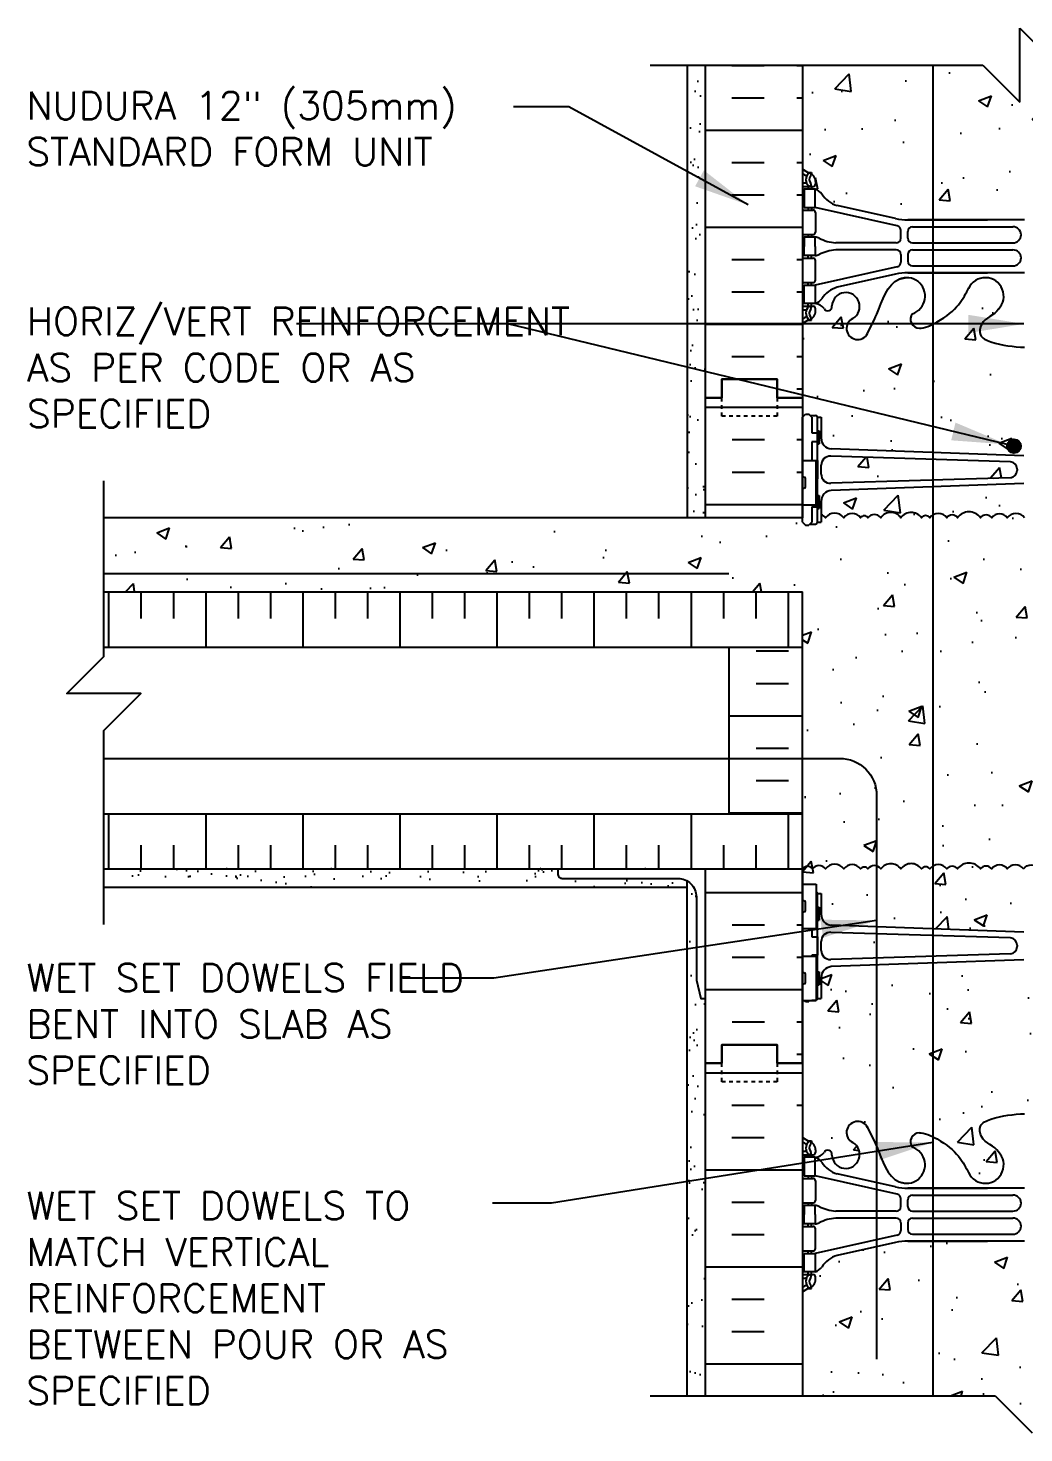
# Model space of a CAD drawing. Header units: inches. Extents: x 221.8 to 278, y 94.9 to 160.7.
# Drawn here: x 221.79 to 248.72, y 122.7 to 160.7 of the extents above; entities that cross this region are included whole.
import ezdxf

# ---------------------------------------------------------------- set-up
doc = ezdxf.new("R2010")
doc.units = ezdxf.units.IN
doc.header["$LTSCALE"] = 0.5
doc.header["$MEASUREMENT"] = 0
doc.linetypes.add('DASHED2', pattern=[0.375, 0.25, -0.125])
for name, color, linetype in [('HATCH', 12, 'Continuous'), ('line25', 2, 'Continuous'), ('LINE3', 3, 'Continuous'), ('LINE50', 5, 'Continuous'), ('LINE9', 9, 'Continuous'), ('TEXT', 4, 'Continuous'), ('Web_Edge', 9, 'Continuous')]:
    doc.layers.add(name, color=color, linetype=linetype)
doc.styles.add('DIM', font='romans.shx', dxfattribs={"width": 0.7})
doc.styles.add('ROMANS', font='romans.shx', dxfattribs={"height": 0.75})
doc.styles.get("Standard").update_dxf_attribs({"font": 'romans.shx', "height": 0.75})
doc.linetypes.add('STEEL', pattern='A,0.5,-0.2,["X",Standard,S=0.1,R=0,X=-0.1,Y=-0.05],-0.1', length=0.8)
doc.dimstyles.new('ext_8', dxfattribs={"dimscale": 8, "dimtxt": 0.09375, "dimasz": 0.09375, "dimexe": 0.09375, "dimexo": 0.0625, "dimgap": 0.0625, "dimtad": 1, "dimdec": 1, "dimzin": 3, "dimdsep": 46, "dimlunit": 4, "dimtxsty": 'DIM', "dimcen": 0.09, "dimdle": 0.09375, "dimclrt": 4, "dimadec": 0, "dimazin": 0, "dimtfac": 1, "dimtdec": 1, "dimtmove": 2, "dimatfit": 3, "dimfxl": 1, "dimfrac": 2, "dimtolj": 1, "dimtzin": 0, "dimarcsym": 0})
pattern_1 = [(142.5, (437.8725, 5.043), (0.0314967, 0.963412), [0, -0.76, 0, -0.85, 0, -0.8125]), (172.5, (437.8725, 5.043), (-0.8848884, 1.411073), [0, -0.41, 0, -0.685, 0, -0.2625]), (212.5, (438.4875, 5.043), (-1.557071, 0.0028295), [0, -0.25, 0, -0.9, 0, -1.175]), (222.5, (438.4875, 5.043), (-1.503063, 0.438838), [0, -0.125, 0, -0.59, 0, -0.675])]

msp = doc.modelspace()

# ---------------------------------------------------------------- hatches: boundary and pattern name
at = {"layer": 'HATCH'}
h = msp.add_hatch(dxfattribs=at)
h.set_pattern_fill('AR-CONC', color=256, scale=0.5)
h.set_pattern_definition([(50, (0, 0), (3.5863, -0.31376), [0.375, -4.125]), (355, (0, 0), (-0.693757, 3.76096), [0.3, -3.3]), (100.4514, (0.299, -0.026), (2.892544, 3.4472), [0.3187, -3.50571]), (46.1842, (0, 1), (5.336207, -0.827596), [0.5625, -6.1875]), (96.6356, (0.4447, 0.931), (4.67331, 4.87059), [0.47805, -5.25857]), (351.1842, (0, 1), (4.67331, 4.87059), [0.45, -4.95]), (21, (0.5, 0.75), (2.984535, -2.013094), [0.375, -4.125]), (326, (0.5, 0.75), (1.216577, 3.62575), [0.3, -3.3]), (71.4514, (0.7487, 0.5822), (4.20111, 1.612656), [0.3187, -3.50571]), (37.5, (0, 0), (0.0607993, 1.6644693), [0, -3.26, 0, -3.35, 0, -3.3125]), (7.5, (0, 0), (1.315348, 1.972059), [0, -1.91, 0, -3.185, 0, -1.2625]), (327.5, (-1.115, 0), (2.669112, -0.1127744), [0, -1.25, 0, -3.9, 0, -5.175]), (317.5, (-1.615, 0), (2.91593, 0.500525), [0, -1.625, 0, -2.59, 0, -3.675])])
h.paths.add_polyline_path([(254.74, 126.51, 0.088416), (254.594, 126.608), (254.504, 126.608), (254.504, 126.649, -0.249069), (254.394, 126.857), (254.394, 126.924, -0.414214), (254.456, 126.987), (254.504, 126.987), (254.504, 127.057), (254.399, 127.057, -0.155529), (254.223, 127.191, 0.180914), (253.805, 127.502), (252.225, 127.855, 0.054974), (251.898, 127.891), (248.74, 127.891), (245.582, 127.891, 0.054974), (245.255, 127.855), (243.674, 127.502, 0.180914), (243.256, 127.191, -0.155529), (243.081, 127.057), (242.976, 127.057), (242.976, 126.987), (243.023, 126.987, -0.414214), (243.086, 126.924), (243.086, 126.857, -0.249069), (242.976, 126.649), (242.976, 126.608), (242.886, 126.608, 0.088416), (242.74, 126.51), (242.74, 123.703), (247.943, 123.703), (248.943, 122.703), (248.943, 124.703), (249.943, 123.703), (254.74, 123.703)])
edge = h.paths.add_edge_path()
edge.add_line((254.74, 134.398), (254.683, 134.398))
edge.add_line((254.683, 134.398), (254.66, 134.375))
edge.add_line((254.66, 134.375), (254.57, 134.375))
edge.add_line((254.57, 134.375), (254.547, 134.398))
edge.add_line((254.547, 134.398), (254.375, 134.398))
edge.add_line((254.375, 134.398), (254.375, 134.407))
edge.add_arc((254.39, 134.455), 0.05, 180, 252.5993, ccw=False)
edge.add_line((254.34, 134.455), (254.24, 134.455))
edge.add_line((254.24, 134.455), (254.24, 135.016))
edge.add_arc((253.94, 135.016), 0.3, 0, 85.2426)
edge.add_line((253.965, 135.315), (248.756, 135.499))
edge.add_arc((248.74, 135.299), 0.2, 85.2426, 90)
edge.add_arc((248.74, 135.299), 0.2, 90, 94.7574)
edge.add_line((248.723, 135.499), (243.515, 135.315))
edge.add_arc((243.54, 135.016), 0.3, 94.7574, 180)
edge.add_line((243.24, 135.016), (243.24, 134.455))
edge.add_line((243.24, 134.455), (243.14, 134.455))
edge.add_arc((243.09, 134.455), 0.05, -72.5993, 0, ccw=False)
edge.add_line((243.105, 134.407), (243.105, 134.398))
edge.add_line((243.105, 134.398), (242.933, 134.398))
edge.add_line((242.933, 134.398), (242.91, 134.375))
edge.add_line((242.91, 134.375), (242.82, 134.375))
edge.add_line((242.82, 134.375), (242.797, 134.398))
edge.add_line((242.797, 134.398), (242.74, 134.398))
edge.add_line((242.74, 134.398), (242.74, 132.703))
edge.add_line((242.74, 132.703), (242.74, 130.703))
edge.add_arc((243.086, 131.064), 0.5, 226.2109, 246.4218)
edge.add_line((242.886, 130.605), (242.976, 130.605))
edge.add_line((242.976, 130.605), (242.976, 130.564))
edge.add_arc((242.836, 130.357), 0.25, 0, 55.9442, ccw=False)
edge.add_line((243.086, 130.357), (243.086, 130.289))
edge.add_arc((243.023, 130.289), 0.0625, -90, 0, ccw=False)
edge.add_line((243.023, 130.227), (242.976, 130.227))
edge.add_line((242.976, 130.227), (242.976, 130.157))
edge.add_line((242.976, 130.157), (243.081, 130.157))
edge.add_arc((243.043, 130.506), 0.352, 276.1291, 321.5331)
edge.add_arc((243.42, 130.238), 0.113, -12.1844, 154.0569, ccw=False)
edge.add_arc((243.906, 130.233), 0.375, 182.9237, 419.8675)
edge.add_arc((244.226, 130.827), 0.3, 27.597, 243.9425, ccw=False)
edge.add_spline(control_points=[(244.491, 130.966), (244.577, 130.799), (244.83, 130.309), (245.025, 129.628), (245.351, 129.498)], knot_values=[0, 0, 0, 0, 0.579211, 1.703896, 1.703896, 1.703896, 1.703896], degree=3, periodic=0)
edge.add_spline(control_points=[(245.351, 129.498), (245.4, 129.478), (245.454, 129.465), (245.511, 129.457)], knot_values=[1.703896, 1.703896, 1.703896, 1.703896, 1.875321, 1.875321, 1.875321, 1.875321], degree=3, periodic=0)
edge.add_arc((245.552, 129.955), 0.5, 265.2926, 431.7937)
edge.add_arc((245.899, 130.58), 0.242, 90, 218.2327, ccw=False)
edge.add_spline(control_points=[(245.899, 130.822), (246.02, 130.824), (246.839, 130.472), (247.084, 130.025), (247.223, 129.745)], knot_values=[0.038125, 0.038125, 0.038125, 0.038125, 0.320663, 1.237398, 1.237398, 1.237398, 1.237398], degree=3, periodic=0)
edge.add_spline(control_points=[(247.223, 129.745), (247.227, 129.739), (247.23, 129.733), (247.233, 129.726)], knot_values=[1.237398, 1.237398, 1.237398, 1.237398, 1.258119, 1.258119, 1.258119, 1.258119], degree=3, periodic=0)
edge.add_arc((247.677, 129.955), 0.5, 208.0183, 404.1875)
edge.add_spline(control_points=[(248.036, 130.304), (247.928, 130.467), (247.568, 130.557), (247.491, 131.053), (248.04, 131.289), (248.443, 131.317), (248.74, 131.338)], knot_values=[0.229407, 0.229407, 0.229407, 0.229407, 0.844432, 1.128849, 1.464331, 2.389004, 2.389004, 2.389004, 2.389004], degree=3, periodic=0)
edge.add_spline(control_points=[(248.74, 131.338), (249.036, 131.317), (249.44, 131.289), (249.988, 131.053), (249.911, 130.557), (249.551, 130.467), (249.444, 130.304)], knot_values=[0.229407, 0.229407, 0.229407, 0.229407, 1.15408, 1.489562, 1.773979, 2.389004, 2.389004, 2.389004, 2.389004], degree=3, periodic=0)
edge.add_arc((249.802, 129.955), 0.5, 135.8125, 331.9817)
edge.add_spline(control_points=[(250.247, 129.726), (250.25, 129.733), (250.253, 129.739), (250.256, 129.745)], knot_values=[1.237398, 1.237398, 1.237398, 1.237398, 1.258119, 1.258119, 1.258119, 1.258119], degree=3, periodic=0)
edge.add_spline(control_points=[(250.256, 129.745), (250.396, 130.025), (250.641, 130.472), (251.46, 130.824), (251.581, 130.822)], knot_values=[0.038125, 0.038125, 0.038125, 0.038125, 0.95486, 1.237398, 1.237398, 1.237398, 1.237398], degree=3, periodic=0)
edge.add_arc((251.581, 130.58), 0.242, -38.2327, 90, ccw=False)
edge.add_arc((251.927, 129.955), 0.5, 108.2063, 274.7074)
edge.add_spline(control_points=[(251.968, 129.457), (252.025, 129.465), (252.079, 129.478), (252.129, 129.498)], knot_values=[1.703896, 1.703896, 1.703896, 1.703896, 1.875321, 1.875321, 1.875321, 1.875321], degree=3, periodic=0)
edge.add_spline(control_points=[(252.129, 129.498), (252.455, 129.628), (252.649, 130.309), (252.902, 130.799), (252.988, 130.966)], knot_values=[0, 0, 0, 0, 1.124685, 1.703896, 1.703896, 1.703896, 1.703896], degree=3, periodic=0)
edge.add_arc((253.254, 130.827), 0.3, -63.9425, 153.0565, ccw=False)
edge.add_arc((253.574, 130.233), 0.375, 120.1325, 357.0763)
edge.add_arc((254.059, 130.238), 0.113, 25.9431, 192.1844, ccw=False)
edge.add_arc((254.436, 130.506), 0.352, 218.4669, 263.8709)
edge.add_line((254.399, 130.157), (254.504, 130.157))
edge.add_line((254.504, 130.157), (254.504, 130.227))
edge.add_line((254.504, 130.227), (254.456, 130.227))
edge.add_arc((254.456, 130.289), 0.0625, 180, 270, ccw=False)
edge.add_line((254.394, 130.289), (254.394, 130.357))
edge.add_arc((254.644, 130.357), 0.25, 124.0558, 180, ccw=False)
edge.add_line((254.504, 130.564), (254.504, 130.605))
edge.add_line((254.504, 130.605), (254.594, 130.605))
edge.add_arc((254.394, 131.064), 0.5, 293.5782, 313.7891)
edge.add_line((254.74, 130.703), (254.74, 132.703))
edge.add_line((254.74, 132.703), (254.74, 134.398))
h.paths.add_polyline_path([(254.24, 137.295), (254.34, 137.295, -0.327813), (254.375, 137.343), (254.375, 137.548), (254.74, 137.548), (254.74, 137.903, 0.563786), (254.332, 137.907, 0.520567), (253.912, 137.907, 0.520567), (253.606, 137.907, 0.520567), (252.985, 137.907, 0.40929), (252.74, 137.953, 0.563786), (252.332, 137.957, 0.520567), (251.912, 137.957, 0.520567), (251.606, 137.957, 0.520567), (250.985, 137.957, 0.40929), (250.74, 138.002, 0.40929), (250.495, 137.957, 0.520567), (249.873, 137.957, 0.520567), (249.567, 137.957, 0.520567), (249.148, 137.957, 0.520567), (248.711, 137.957, 0.520567), (248.273, 137.957, 0.520567), (247.854, 137.957, 0.520567), (247.548, 137.957, 0.520567), (246.927, 137.957, 0.520567), (246.636, 137.957, 0.520567), (246.18, 137.957, 0.520567), (245.953, 137.957, 0.520567), (245.398, 137.957, 0.520567), (244.852, 137.957, 0.520567), (244.506, 137.957, 0.520567), (244.306, 137.957, 0.520567), (243.851, 137.957, 0.520567), (243.359, 137.957, 0.520567), (243.004, 137.957, 0.566126), (242.74, 137.953), (242.74, 137.548), (243.105, 137.548), (243.105, 137.343, -0.327813), (243.14, 137.295), (243.24, 137.295), (243.24, 136.734, 0.390098), (243.515, 136.435), (248.723, 136.251, 0.020761), (248.74, 136.251, 0.020761), (248.756, 136.251), (253.965, 136.435, 0.390098), (254.24, 136.734)])
h.paths.add_polyline_path([(248.356, 136.092), (243.496, 136.244, 0.421005), (243.24, 135.994), (243.24, 135.756, 0.425773), (243.5, 135.506), (248.356, 135.658, 0.390098), (248.54, 135.857), (248.54, 135.893, 0.390098)])
h.paths.add_polyline_path([(254.24, 135.994, 0.425773), (253.98, 136.243), (249.123, 136.092, 0.390098), (248.94, 135.893), (248.94, 135.857, 0.390098), (249.123, 135.658), (253.984, 135.506, 0.421005), (254.24, 135.756)])
h.paths.add_polyline_path([(254.74, 143.953), (254.74, 145.453), (273.636, 145.453), (273.636, 147.453), (254.74, 147.453), (254.74, 147.337), (254.66, 147.257), (254.57, 147.257), (254.54, 147.287), (254.39, 147.287, -0.414214), (254.34, 147.337), (254.24, 147.337), (254.24, 147.619, 0.246287), (253.927, 147.457, 0.307914), (253.74, 147.528, 0.307914), (253.553, 147.457, 0.520567), (252.931, 147.457, 0.520567), (252.626, 147.457, 0.458053), (252.24, 147.496, 0.458053), (251.854, 147.457, 0.520567), (251.548, 147.457, 0.520567), (250.927, 147.457, 0.307914), (250.74, 147.528, 0.307914), (250.553, 147.457, 0.520567), (249.931, 147.457, 0.520567), (249.626, 147.457, 0.520567), (249.206, 147.457, 0.48966), (248.74, 147.457, 0.48966), (248.273, 147.457, 0.520567), (247.854, 147.457, 0.520567), (247.548, 147.457, 0.520567), (246.927, 147.457, 0.520567), (246.636, 147.457, 0.520567), (246.18, 147.457, 0.520567), (245.953, 147.457, 0.520567), (245.398, 147.457, 0.520567), (244.852, 147.457, 0.520567), (244.506, 147.457, 0.520567), (244.306, 147.457, 0.520567), (243.851, 147.457, 0.520567), (243.359, 147.457, 0.174031), (243.24, 147.542), (243.24, 147.337), (243.14, 147.337, -0.414214), (243.09, 147.287), (242.94, 147.287), (242.91, 147.257), (242.82, 147.257), (242.74, 147.337), (242.74, 147.453), (223.844, 147.453), (223.844, 145.453), (242.74, 145.453), (242.74, 143.953), (242.74, 139.453), (242.74, 137.953, -0.566126), (243.004, 137.957, -0.520567), (243.359, 137.957, -0.520567), (243.851, 137.957, -0.520567), (244.306, 137.957, -0.520567), (244.506, 137.957, -0.520567), (244.852, 137.957, -0.520567), (245.398, 137.957, -0.520567), (245.953, 137.957, -0.520567), (246.18, 137.957, -0.520567), (246.636, 137.957, -0.520567), (246.927, 137.957, -0.520567), (247.548, 137.957, -0.520567), (247.854, 137.957, -0.520567), (248.273, 137.957, -0.520567), (248.711, 137.957, -0.520567), (249.148, 137.957, -0.520567), (249.567, 137.957, -0.520567), (249.873, 137.957, -0.520567), (250.495, 137.957, -0.40929), (250.74, 138.002, -0.40929), (250.985, 137.957, -0.520567), (251.606, 137.957, -0.520567), (251.912, 137.957, -0.520567), (252.332, 137.957, -0.563786), (252.74, 137.953, -0.40929), (252.985, 137.907, -0.520567), (253.606, 137.907, -0.520567), (253.912, 137.907, -0.520567), (254.332, 137.907, -0.563786), (254.74, 137.903), (254.74, 137.953), (254.74, 139.453)])
h.paths.add_polyline_path([(253.965, 148.197), (248.756, 148.381, 0.020761), (248.74, 148.382, 0.020761), (248.723, 148.381), (243.515, 148.197, 0.390098), (243.24, 147.898), (243.24, 147.542, -0.174031), (243.359, 147.457, -0.520567), (243.851, 147.457, -0.520567), (244.306, 147.457, -0.520567), (244.506, 147.457, -0.520567), (244.852, 147.457, -0.520567), (245.398, 147.457, -0.520567), (245.953, 147.457, -0.520567), (246.18, 147.457, -0.520567), (246.636, 147.457, -0.520567), (246.927, 147.457, -0.520567), (247.548, 147.457, -0.520567), (247.854, 147.457, -0.520567), (248.273, 147.457, -0.48966), (248.74, 147.457, -0.48966), (249.206, 147.457, -0.520567), (249.626, 147.457, -0.520567), (249.931, 147.457, -0.520567), (250.553, 147.457, -0.307914), (250.74, 147.528, -0.307914), (250.927, 147.457, -0.520567), (251.548, 147.457, -0.520567), (251.854, 147.457, -0.458053), (252.24, 147.496, -0.458053), (252.626, 147.457, -0.520567), (252.931, 147.457, -0.520567), (253.553, 147.457, -0.307914), (253.74, 147.528, -0.307914), (253.927, 147.457, -0.246287), (254.24, 147.619), (254.24, 147.898, 0.390098)])
h.paths.add_polyline_path([(248.54, 148.74, -0.390098), (248.356, 148.541), (243.5, 148.389, -0.425773), (243.24, 148.639), (243.24, 148.876, -0.421005), (243.496, 149.126), (248.356, 148.974, -0.390098), (248.54, 148.775)])
h.paths.add_polyline_path([(254.24, 148.639, -0.421005), (253.984, 148.389), (249.123, 148.541, -0.390098), (248.94, 148.74), (248.94, 148.775, -0.390098), (249.123, 148.974), (253.98, 149.126, -0.425773), (254.24, 148.876)])
edge = h.paths.add_edge_path()
edge.add_arc((254.394, 152.342), 0.5, 46.2109, 66.4218)
edge.add_line((254.594, 152.8), (254.504, 152.8))
edge.add_line((254.504, 152.8), (254.504, 152.842))
edge.add_arc((254.644, 153.049), 0.25, 180, 235.9442, ccw=False)
edge.add_line((254.394, 153.049), (254.394, 153.116))
edge.add_arc((254.456, 153.116), 0.0625, 90, 180, ccw=False)
edge.add_line((254.456, 153.179), (254.504, 153.179))
edge.add_line((254.504, 153.179), (254.504, 153.249))
edge.add_line((254.504, 153.249), (254.399, 153.249))
edge.add_arc((254.436, 152.899), 0.352, 96.1291, 141.5331)
edge.add_arc((254.059, 153.168), 0.113, 167.8156, 334.0569, ccw=False)
edge.add_arc((253.574, 153.172), 0.375, 2.9237, 239.8675)
edge.add_arc((253.254, 152.579), 0.3, -152.403, 63.9425, ccw=False)
edge.add_spline(control_points=[(252.988, 152.44), (252.902, 152.607), (252.649, 153.097), (252.455, 153.778), (252.129, 153.908)], knot_values=[0, 0, 0, 0, 0.579211, 1.703896, 1.703896, 1.703896, 1.703896], degree=3, periodic=0)
edge.add_spline(control_points=[(252.129, 153.908), (252.079, 153.928), (252.025, 153.94), (251.968, 153.949)], knot_values=[1.703896, 1.703896, 1.703896, 1.703896, 1.875321, 1.875321, 1.875321, 1.875321], degree=3, periodic=0)
edge.add_arc((251.927, 153.451), 0.5, 85.2926, 251.7937)
edge.add_arc((251.581, 152.826), 0.242, -90, 38.2327, ccw=False)
edge.add_spline(control_points=[(251.581, 152.584), (251.46, 152.582), (250.641, 152.933), (250.396, 153.38), (250.256, 153.66)], knot_values=[0.038125, 0.038125, 0.038125, 0.038125, 0.320663, 1.237398, 1.237398, 1.237398, 1.237398], degree=3, periodic=0)
edge.add_spline(control_points=[(250.256, 153.66), (250.253, 153.667), (250.25, 153.673), (250.247, 153.679)], knot_values=[1.237398, 1.237398, 1.237398, 1.237398, 1.258119, 1.258119, 1.258119, 1.258119], degree=3, periodic=0)
edge.add_arc((249.802, 153.451), 0.5, 28.0183, 224.1875)
edge.add_spline(control_points=[(249.444, 153.102), (249.551, 152.939), (249.911, 152.848), (249.988, 152.353), (249.44, 152.117), (249.036, 152.088), (248.74, 152.068)], knot_values=[0.229407, 0.229407, 0.229407, 0.229407, 0.844432, 1.128849, 1.464331, 2.389004, 2.389004, 2.389004, 2.389004], degree=3, periodic=0)
edge.add_spline(control_points=[(248.74, 152.068), (248.443, 152.088), (248.04, 152.117), (247.491, 152.353), (247.568, 152.848), (247.928, 152.939), (248.036, 153.102)], knot_values=[0.229407, 0.229407, 0.229407, 0.229407, 1.15408, 1.489562, 1.773979, 2.389004, 2.389004, 2.389004, 2.389004], degree=3, periodic=0)
edge.add_arc((247.677, 153.451), 0.5, 315.8125, 511.9817)
edge.add_spline(control_points=[(247.233, 153.679), (247.23, 153.673), (247.227, 153.667), (247.223, 153.66)], knot_values=[1.237398, 1.237398, 1.237398, 1.237398, 1.258119, 1.258119, 1.258119, 1.258119], degree=3, periodic=0)
edge.add_spline(control_points=[(247.223, 153.66), (247.084, 153.38), (246.839, 152.933), (246.02, 152.582), (245.899, 152.584)], knot_values=[0.038125, 0.038125, 0.038125, 0.038125, 0.95486, 1.237398, 1.237398, 1.237398, 1.237398], degree=3, periodic=0)
edge.add_arc((245.899, 152.826), 0.242, 141.7673, 270, ccw=False)
edge.add_arc((245.552, 153.451), 0.5, 288.2063, 454.7074)
edge.add_spline(control_points=[(245.511, 153.949), (245.454, 153.94), (245.4, 153.928), (245.351, 153.908)], knot_values=[1.703896, 1.703896, 1.703896, 1.703896, 1.875321, 1.875321, 1.875321, 1.875321], degree=3, periodic=0)
edge.add_spline(control_points=[(245.351, 153.908), (245.025, 153.778), (244.83, 153.097), (244.577, 152.607), (244.491, 152.44)], knot_values=[0, 0, 0, 0, 1.124685, 1.703896, 1.703896, 1.703896, 1.703896], degree=3, periodic=0)
edge.add_arc((244.226, 152.579), 0.3, 116.0575, 333.0565, ccw=False)
edge.add_arc((243.906, 153.172), 0.375, 300.1325, 537.0763)
edge.add_arc((243.42, 153.168), 0.113, -154.0569, 12.1844, ccw=False)
edge.add_arc((243.043, 152.899), 0.352, 38.4669, 83.8709)
edge.add_line((243.081, 153.249), (242.976, 153.249))
edge.add_line((242.976, 153.249), (242.976, 153.179))
edge.add_line((242.976, 153.179), (243.023, 153.179))
edge.add_arc((243.023, 153.116), 0.0625, 0, 90, ccw=False)
edge.add_line((243.086, 153.116), (243.086, 153.049))
edge.add_arc((242.836, 153.049), 0.25, 304.0558, 360, ccw=False)
edge.add_line((242.976, 152.842), (242.976, 152.8))
edge.add_line((242.976, 152.8), (242.886, 152.8))
edge.add_arc((243.086, 152.342), 0.5, 113.5782, 133.7891)
edge.add_line((242.74, 152.703), (242.74, 150.703))
edge.add_line((242.74, 150.703), (242.74, 150.177))
edge.add_line((242.74, 150.177), (242.82, 150.257))
edge.add_line((242.82, 150.257), (242.91, 150.257))
edge.add_line((242.91, 150.257), (242.94, 150.227))
edge.add_line((242.94, 150.227), (243.09, 150.227))
edge.add_arc((243.09, 150.177), 0.05, 0, 90, ccw=False)
edge.add_line((243.14, 150.177), (243.24, 150.177))
edge.add_line((243.24, 150.177), (243.24, 149.617))
edge.add_arc((243.54, 149.617), 0.3, 180, 265.2426)
edge.add_line((243.515, 149.318), (248.723, 149.134))
edge.add_arc((248.74, 149.333), 0.2, 265.2426, 270)
edge.add_arc((248.74, 149.333), 0.2, 270, 274.7574)
edge.add_line((248.756, 149.134), (253.965, 149.318))
edge.add_arc((253.94, 149.617), 0.3, 274.7574, 360)
edge.add_line((254.24, 149.617), (254.24, 150.177))
edge.add_line((254.24, 150.177), (254.34, 150.177))
edge.add_arc((254.39, 150.177), 0.05, 90, 180, ccw=False)
edge.add_line((254.39, 150.227), (254.54, 150.227))
edge.add_line((254.54, 150.227), (254.57, 150.257))
edge.add_line((254.57, 150.257), (254.66, 150.257))
edge.add_line((254.66, 150.257), (254.74, 150.177))
edge.add_line((254.74, 150.177), (254.74, 150.703))
edge.add_line((254.74, 150.703), (254.74, 152.703))
h.paths.add_polyline_path([(254.74, 159.703), (249.615, 159.703), (248.615, 160.703), (248.615, 158.703), (247.615, 159.703), (242.74, 159.703), (242.74, 156.895, 0.088416), (242.886, 156.798), (242.976, 156.798), (242.976, 156.756, -0.249069), (243.086, 156.549), (243.086, 156.481, -0.414214), (243.023, 156.419), (242.976, 156.419), (242.976, 156.349), (243.081, 156.349, -0.155529), (243.256, 156.215, 0.180914), (243.674, 155.904), (245.255, 155.551, 0.054974), (245.582, 155.515), (248.74, 155.515), (251.898, 155.515, 0.054974), (252.225, 155.551), (253.805, 155.904, 0.180914), (254.223, 156.215, -0.155529), (254.399, 156.349), (254.504, 156.349), (254.504, 156.419), (254.456, 156.419, -0.414214), (254.394, 156.481), (254.394, 156.549, -0.249069), (254.504, 156.756), (254.504, 156.798), (254.594, 156.798, 0.088416), (254.74, 156.895)])
h = msp.add_hatch(dxfattribs=at)
h.set_pattern_fill('AR-SAND', color=256, scale=0.5, style=0)
h.set_pattern_definition(pattern_1)
h.paths.add_polyline_path([(240.115, 147.453), (239.615, 147.453), (239.615, 159.703), (240.115, 159.703), (240.115, 150.703)])
h = msp.add_hatch(dxfattribs=at)
h.set_pattern_fill('INSUL', color=256, scale=7, style=0)
h.set_pattern_definition([(0, (-2683.4218, -264.3067), (0, 2.625), []), (0, (-2683.4218, -263.4317), (0, 2.625), [0.875, -0.875]), (0, (-2683.4218, -262.5567), (0, 2.625), [0.875, -0.875])])
h.paths.add_polyline_path([(242.74, 137.953), (240.115, 137.953), (240.115, 132.703), (240.552, 132.703), (240.552, 133.203), (242.052, 133.203), (242.052, 132.703), (242.74, 132.703)])
h.paths.add_polyline_path([(240.115, 147.453), (242.74, 147.453), (242.74, 150.703), (242.052, 150.703), (242.052, 151.203), (240.552, 151.203), (240.552, 150.703), (240.115, 150.703)])
h = msp.add_hatch(dxfattribs=at)
h.set_pattern_fill('INSUL', color=256, scale=7, angle=90, style=0)
h.set_pattern_definition([(90, (76.978, 8.2267), (-2.625, 2e-16), []), (90, (76.103, 8.2267), (-2.625, 2e-16), [0.875, -0.875]), (90, (75.228, 8.2267), (-2.625, 2e-16), [0.875, -0.875])])
h.paths.add_polyline_path([(223.844, 145.453), (242.74, 145.453), (242.74, 143.953), (223.844, 143.953)])
h.paths.add_polyline_path([(223.844, 137.953), (223.844, 139.453), (242.74, 139.453), (242.74, 137.953)])
h = msp.add_hatch(dxfattribs=at)
h.set_pattern_fill('INSUL', color=256, scale=7)
h.set_pattern_definition([(0, (76.978, 8.2267), (0, 2.625), []), (0, (76.978, 9.1017), (0, 2.625), [0.875, -0.875]), (0, (76.978, 9.9767), (0, 2.625), [0.875, -0.875])])
h.paths.add_polyline_path([(240.74, 140.953), (242.74, 140.953), (242.74, 139.453), (240.74, 139.453)])
h.paths.add_polyline_path([(240.74, 143.953), (242.74, 143.953), (242.74, 140.953), (240.74, 140.953)])
h = msp.add_hatch(dxfattribs=at)
h.set_pattern_fill('AR-SAND', color=256, scale=0.5, style=0)
h.set_pattern_definition([(142.5, (441.0369, 3.461), (0.0314967, 0.963412), [0, -0.76, 0, -0.85, 0, -0.8125]), (172.5, (441.0369, 3.461), (-0.8848884, 1.411073), [0, -0.41, 0, -0.685, 0, -0.2625]), (212.5, (441.6519, 3.461), (-1.557071, 0.0028295), [0, -0.25, 0, -0.9, 0, -1.175]), (222.5, (441.6519, 3.461), (-1.503063, 0.438838), [0, -0.125, 0, -0.59, 0, -0.675])])
h.paths.add_polyline_path([(223.844, 137.953), (223.844, 137.453), (239.615, 137.453), (239.615, 137.636, 0.131652), (239.365, 137.703), (236.24, 137.703, -0.414214), (236.115, 137.828), (236.115, 137.953)])
h = msp.add_hatch(dxfattribs=at)
h.set_pattern_fill('AR-SAND', color=256, scale=0.5, style=0)
h.set_pattern_definition(pattern_1)
h.paths.add_polyline_path([(239.615, 137.636, -0.267949), (239.865, 137.203), (239.865, 134.953), (239.99, 134.453), (240.115, 134.453), (240.115, 132.703), (240.115, 123.703), (239.615, 123.703)])
at = {"layer": 'LINE3'}
msp.add_hatch(color=256, dxfattribs=at).paths.add_polyline_path([(248.643, 149.396, 1), (248.268, 149.396, 1)])

# ---------------------------------------------------------------- linework, layer by layer
at = {"layer": 'HATCH'}
for p, q in [((240.828, 159.693), (241.703, 159.693)), ((242.578, 159.693), (242.74, 159.693)), ((240.828, 158.818), (241.703, 158.818)), ((242.578, 158.818), (242.74, 158.818)), ((240.115, 157.943), (242.74, 157.943)), ((240.828, 157.068), (241.703, 157.068)), ((242.578, 157.068), (242.74, 157.068)), ((240.828, 156.193), (241.703, 156.193)), ((242.578, 156.193), (242.74, 156.193)), ((240.115, 155.318), (242.74, 155.318)), ((240.828, 154.443), (241.703, 154.443)), ((242.578, 154.443), (242.74, 154.443)), ((240.828, 153.568), (241.703, 153.568)), ((242.578, 153.568), (242.74, 153.568)), ((240.115, 152.693), (242.74, 152.693)), ((240.828, 151.818), (241.703, 151.818)), ((242.578, 151.818), (242.74, 151.818)), ((242.578, 150.943), (242.74, 150.943)), ((223.844, 143.953), (242.74, 143.953)), ((223.844, 139.453), (242.74, 139.453)), ((227.181, 137.953), (227.155, 137.979)), ((230.009, 137.953), (229.983, 137.979)), ((235.666, 137.953), (235.64, 137.979)), ((238.495, 137.953), (238.468, 137.979)), ((240.115, 132.443), (242.74, 132.443)), ((240.828, 131.568), (241.703, 131.568)), ((242.578, 131.568), (242.74, 131.568)), ((240.828, 130.693), (241.703, 130.693)), ((240.115, 129.818), (242.74, 129.818)), ((240.828, 128.943), (241.703, 128.943)), ((240.828, 128.068), (241.703, 128.068)), ((240.115, 127.193), (242.74, 127.193)), ((240.828, 126.318), (241.703, 126.318)), ((240.828, 125.443), (241.703, 125.443)), ((240.115, 124.568), (242.74, 124.568))]:
    msp.add_line(p, q, dxfattribs=at)
for points in [[(248.74, 147.457, 0.48966), (248.273, 147.457, 0.520567), (247.854, 147.457, 0.520567), (247.548, 147.457, 0.520567), (246.927, 147.457, 0.520567), (246.636, 147.457, 0.520567), (246.18, 147.457, 0.520567), (245.953, 147.457, 0.520567), (245.398, 147.457, 0.520567), (244.852, 147.457, 0.520567), (244.506, 147.457, 0.520567), (244.306, 147.457, 0.520567), (243.851, 147.457, 0.520567), (243.359, 147.457, 0.174031), (243.24, 147.542, 0.174031)], [(248.711, 137.957, 0.520567), (248.273, 137.957, 0.520567), (247.854, 137.957, 0.520567), (247.548, 137.957, 0.520567), (246.927, 137.957, 0.520567), (246.636, 137.957, 0.520567), (246.18, 137.957, 0.520567), (245.953, 137.957, 0.520567), (245.398, 137.957, 0.520567), (244.852, 137.957, 0.520567), (244.506, 137.957, 0.520567), (244.306, 137.957, 0.520567), (243.851, 137.957, 0.520567), (243.359, 137.957, 0.520567), (243.004, 137.957, 0.566126), (242.74, 137.953)], [(248.711, 137.957, -0.520567), (249.148, 137.957, -0.520567), (249.567, 137.957, -0.520567), (249.873, 137.957, -0.520567), (250.495, 137.957, -0.40929), (250.74, 138.002, -0.40929)]]:
    msp.add_lwpolyline(points, format="xyb", dxfattribs=at)
at = {"layer": 'line25'}
for p, q in [((242.74, 159.703), (242.74, 150.703)), ((242.74, 150.703), (242.74, 147.453)), ((242.74, 149.008), (243.105, 149.008)), ((243.105, 147.808), (243.105, 149.008)), ((242.74, 147.453), (223.844, 147.453)), ((242.74, 147.808), (243.105, 147.808)), ((223.844, 145.453), (242.74, 145.453)), ((242.74, 143.953), (242.74, 145.453)), ((242.74, 137.953), (242.74, 139.453)), ((242.74, 137.953), (223.844, 137.953)), ((242.74, 137.953), (242.74, 132.703)), ((242.74, 132.703), (242.74, 137.953)), ((242.74, 137.548), (243.105, 137.548)), ((243.105, 137.548), (243.105, 136.348)), ((242.74, 136.348), (243.105, 136.348)), ((242.74, 135.598), (243.105, 135.598)), ((243.105, 135.598), (243.105, 134.398)), ((242.74, 134.398), (243.105, 134.398)), ((242.74, 132.703), (242.74, 123.703))]:
    msp.add_line(p, q, dxfattribs=at)
at = {"layer": 'LINE3'}
msp.add_line((246.258, 159.703), (246.258, 123.703), dxfattribs=at)
at = {"layer": 'LINE3', "linetype": 'STEEL'}
msp.add_line((223.844, 145.953), (240.74, 145.953), dxfattribs=at)
at = {"layer": 'LINE3'}
msp.add_lwpolyline([(223.844, 140.949), (243.74, 140.949, -0.414214), (244.74, 139.949), (244.74, 124.7)], format="xyb", dxfattribs=at)
msp.add_circle((248.455, 149.396), 0.188, dxfattribs=at)
at = {"layer": 'LINE50'}
for p, q in [((240.115, 150.703), (240.115, 159.703)), ((240.115, 147.453), (240.115, 150.703)), ((240.115, 132.703), (240.115, 137.953)), ((240.115, 123.703), (240.115, 132.703))]:
    msp.add_line(p, q, dxfattribs=at)
for points in [[(240.115, 150.703), (240.552, 150.703), (240.552, 151.203), (242.052, 151.203), (242.052, 150.703), (242.74, 150.703)], [(242.74, 150.703), (242.052, 150.703), (242.052, 151.203), (240.552, 151.203), (240.552, 150.703), (240.115, 150.703)], [(242.74, 132.703), (242.052, 132.703), (242.052, 133.203), (240.552, 133.203), (240.552, 132.703), (240.115, 132.703)], [(240.115, 132.703), (240.552, 132.703), (240.552, 133.203), (242.052, 133.203), (242.052, 132.703), (242.74, 132.703)]]:
    msp.add_lwpolyline(points, dxfattribs=at)
at = {"layer": 'LINE9'}
for p, q in [((248.615, 158.703), (248.615, 160.703)), ((248.615, 160.703), (249.615, 159.703)), ((238.615, 159.703), (247.615, 159.703)), ((239.615, 159.703), (239.615, 147.453)), ((247.615, 159.703), (248.615, 158.703)), ((242.74, 150.177), (242.82, 150.257)), ((242.74, 147.337), (242.74, 150.177)), ((242.82, 150.257), (242.91, 150.257)), ((242.99, 150.177), (242.91, 150.257)), ((242.94, 150.227), (243.09, 150.227)), ((242.99, 150.227), (243.09, 150.227)), ((242.99, 150.177), (242.99, 149.757)), ((243.14, 150.177), (243.24, 150.177)), ((243.14, 147.337), (243.14, 150.177)), ((243.14, 150.157), (243.14, 150.157)), ((243.24, 150.177), (243.24, 149.617)), ((243.14, 149.807), (243.19, 149.807)), ((243.19, 149.807), (243.19, 149.457)), ((242.99, 149.507), (242.99, 149.007)), ((243.14, 149.457), (243.19, 149.457)), ((248.356, 148.974), (243.5, 149.126)), ((248.723, 149.134), (243.515, 149.318)), ((243.24, 148.639), (243.24, 148.876)), ((248.54, 148.775), (248.54, 148.74)), ((242.74, 148.298), (242.74, 148.518)), ((242.74, 148.463), (242.74, 148.463)), ((242.74, 148.353), (242.74, 148.353)), ((242.78, 148.558), (242.78, 148.558)), ((242.78, 148.258), (242.78, 148.258)), ((242.82, 148.298), (242.82, 148.518)), ((248.356, 148.541), (243.5, 148.389)), ((248.723, 148.381), (243.515, 148.197)), ((243.14, 148.057), (243.19, 148.057)), ((243.19, 148.057), (243.19, 147.707)), ((243.24, 147.898), (243.24, 147.337)), ((242.99, 147.757), (242.99, 147.337)), ((243.14, 147.707), (243.19, 147.707)), ((242.74, 147.337), (242.82, 147.257)), ((242.82, 147.257), (242.91, 147.257)), ((242.99, 147.337), (242.91, 147.257)), ((242.94, 147.287), (243.09, 147.287)), ((242.99, 147.287), (243.09, 147.287)), ((243.14, 147.337), (243.24, 147.337)), ((240.74, 143.953), (240.74, 139.453)), ((242.74, 139.453), (242.74, 143.953)), ((239.615, 123.703), (239.615, 137.636)), ((239.615, 137.453), (223.844, 137.453)), ((243.14, 137.295), (243.24, 137.295)), ((243.14, 134.455), (243.14, 137.295)), ((243.14, 137.275), (243.14, 137.275)), ((243.24, 137.295), (243.24, 136.734)), ((242.74, 136.838), (242.74, 137.058)), ((242.74, 137.003), (242.74, 137.003)), ((242.74, 136.893), (242.74, 136.893)), ((242.78, 137.098), (242.78, 137.098)), ((242.82, 136.838), (242.82, 137.058)), ((243.14, 136.925), (243.19, 136.925)), ((243.19, 136.925), (243.19, 136.575)), ((242.78, 136.798), (242.78, 136.798)), ((243.14, 136.575), (243.19, 136.575)), ((248.723, 136.251), (243.515, 136.435)), ((242.99, 136.348), (242.99, 136.125)), ((248.356, 136.092), (243.5, 136.243)), ((243.24, 135.756), (243.24, 135.994)), ((248.54, 135.893), (248.54, 135.857)), ((242.99, 135.625), (242.99, 135.598)), ((248.356, 135.658), (243.5, 135.506)), ((248.723, 135.499), (243.515, 135.315)), ((242.74, 134.888), (242.74, 135.108)), ((242.74, 135.053), (242.74, 135.053)), ((242.74, 134.943), (242.74, 134.943)), ((242.78, 135.148), (242.78, 135.148)), ((242.82, 134.888), (242.82, 135.108)), ((243.14, 135.175), (243.19, 135.175)), ((243.19, 135.175), (243.19, 134.825)), ((243.24, 135.016), (243.24, 134.455)), ((242.78, 134.848), (242.78, 134.848)), ((243.14, 134.825), (243.19, 134.825)), ((242.797, 134.398), (242.82, 134.375)), ((242.82, 134.375), (242.91, 134.375)), ((242.933, 134.398), (242.91, 134.375)), ((242.99, 134.405), (243.09, 134.405)), ((243.14, 134.455), (243.24, 134.455)), ((238.615, 123.703), (247.943, 123.703)), ((247.943, 123.703), (248.943, 122.703))]:
    msp.add_line(p, q, dxfattribs=at)
at = {"layer": 'LINE9', "linetype": 'DASHED2', "ltscale": 0.15}
for points in [[(242.052, 150.703), (242.052, 150.703), (242.052, 150.203), (240.552, 150.203), (240.552, 150.703), (240.552, 150.703)], [(242.052, 132.703), (242.052, 132.703), (242.052, 132.203), (240.552, 132.203), (240.552, 132.703), (240.552, 132.703)]]:
    msp.add_lwpolyline(points, dxfattribs=at)
at = {"layer": 'LINE9'}
for points in [[(242.99, 149.757), (243.14, 149.757), (243.14, 149.507), (242.99, 149.507)], [(242.99, 149.007), (242.99, 149.007), (243.14, 149.007), (243.14, 148.507), (243.105, 148.507)], [(223.844, 136.453), (223.844, 141.703), (224.844, 142.703), (222.844, 142.703), (223.844, 143.703), (223.844, 148.453)], [(242.99, 147.757), (243.14, 147.757), (243.14, 148.007), (243.105, 148.007)], [(243.105, 136.875), (243.14, 136.875), (243.14, 136.625), (243.105, 136.625)], [(242.99, 136.125), (242.99, 136.125), (243.14, 136.125), (243.14, 135.625), (242.99, 135.625)], [(243.105, 134.875), (243.14, 134.875), (243.14, 135.125), (243.105, 135.125)]]:
    msp.add_lwpolyline(points, dxfattribs=at)
msp.add_lwpolyline([(240.115, 134.453), (240.115, 137.953), (236.115, 137.953), (236.115, 137.828, 0.414214), (236.24, 137.703), (239.365, 137.703, -0.414214), (239.865, 137.203), (239.865, 134.953), (239.99, 134.453)], format="xyb", close=True, dxfattribs=at)
for centre, radius, start, end in [((243.09, 150.177), 0.05, 0, 90), ((243.54, 149.617), 0.3, 180, 265.2426), ((243.49, 148.876), 0.25, 87.7479, 180), ((248.34, 148.775), 0.2, 0, 85.2426), ((243.49, 148.639), 0.25, 180, 272.2521), ((248.34, 148.74), 0.2, 274.7574, 0), ((242.78, 148.518), 0.04, 90, 180), ((242.78, 148.298), 0.04, 180, 270), ((242.78, 148.518), 0.04, 360, 90), ((242.78, 148.298), 0.04, 270, 0), ((243.54, 147.898), 0.3, 94.7574, 180), ((243.09, 147.337), 0.05, 270, 0), ((243.09, 137.295), 0.05, 0, 72.5993), ((242.78, 137.058), 0.04, 90, 180), ((242.78, 136.838), 0.04, 180, 270), ((242.78, 137.058), 0.04, 360, 90), ((242.78, 136.838), 0.04, 270, 0), ((243.54, 136.734), 0.3, 180, 265.2426), ((243.49, 135.994), 0.25, 87.7479, 180), ((248.34, 135.893), 0.2, 0, 85.2426), ((243.49, 135.756), 0.25, 180, 272.2521), ((248.34, 135.857), 0.2, 274.7574, 0), ((243.54, 135.016), 0.3, 94.7574, 180), ((242.78, 135.108), 0.04, 90, 180), ((242.78, 135.108), 0.04, 360, 90), ((242.78, 134.888), 0.04, 180, 270), ((242.78, 134.888), 0.04, 270, 0), ((243.09, 134.455), 0.05, 287.4007, 0)]:
    msp.add_arc(centre, radius, start, end, dxfattribs=at)
at = {"layer": 'Web_Edge'}
for p, q in [((242.886, 156.798), (242.976, 156.798)), ((242.976, 156.798), (242.976, 156.756)), ((242.74, 156.519), (242.818, 156.519)), ((242.74, 156.419), (243.023, 156.419)), ((242.886, 156.419), (242.886, 156.349)), ((242.976, 156.419), (242.976, 156.349)), ((243.086, 156.549), (243.086, 156.481)), ((242.886, 155.849), (242.886, 155.779)), ((242.976, 155.849), (242.976, 155.779)), ((245.298, 155.352), (243.081, 155.849)), ((245.255, 155.551), (243.674, 155.904)), ((242.74, 155.779), (243.023, 155.779)), ((243.086, 155.716), (243.086, 155.181)), ((245.582, 155.515), (247.74, 155.515)), ((248.74, 155.515), (245.582, 155.515)), ((242.74, 155.119), (243.023, 155.119)), ((242.886, 155.119), (242.886, 155.049)), ((242.976, 155.119), (242.976, 155.049)), ((245.396, 155.018), (245.396, 155.23)), ((245.583, 155.019), (245.583, 155.203)), ((245.708, 155.328), (248.428, 155.328)), ((245.271, 154.893), (243.633, 154.893)), ((245.271, 154.705), (243.633, 154.705)), ((245.708, 154.894), (248.428, 154.894)), ((245.708, 154.704), (248.428, 154.704)), ((242.74, 154.479), (243.023, 154.479)), ((242.886, 154.479), (242.886, 154.549)), ((242.976, 154.479), (242.976, 154.549)), ((243.086, 153.881), (243.086, 154.416)), ((245.396, 154.58), (245.396, 154.368)), ((245.583, 154.579), (245.583, 154.395)), ((245.298, 154.246), (243.081, 153.749)), ((245.255, 154.047), (243.674, 153.694)), ((245.582, 154.083), (247.74, 154.083)), ((248.74, 154.083), (245.582, 154.083)), ((245.708, 154.27), (248.428, 154.27)), ((242.74, 153.819), (243.023, 153.819)), ((242.886, 153.749), (242.886, 153.819)), ((242.976, 153.749), (242.976, 153.819)), ((242.74, 153.179), (243.023, 153.179)), ((242.886, 153.179), (242.886, 153.249)), ((242.976, 153.179), (242.976, 153.249)), ((242.74, 153.079), (242.818, 153.079)), ((242.886, 152.8), (242.976, 152.8)), ((242.976, 152.8), (242.976, 152.842)), ((243.086, 153.049), (243.086, 153.116)), ((242.886, 130.605), (242.976, 130.605)), ((242.976, 130.605), (242.976, 130.564)), ((243.086, 130.357), (243.086, 130.289)), ((242.74, 130.327), (242.818, 130.327)), ((242.74, 130.227), (243.023, 130.227)), ((242.886, 130.227), (242.886, 130.157)), ((242.976, 130.227), (242.976, 130.157)), ((242.74, 129.587), (243.023, 129.587)), ((242.886, 129.657), (242.886, 129.587)), ((242.976, 129.657), (242.976, 129.587)), ((245.298, 129.16), (243.081, 129.657)), ((245.255, 129.358), (243.674, 129.711)), ((243.086, 129.524), (243.086, 128.989)), ((245.582, 129.322), (247.74, 129.322)), ((248.74, 129.322), (245.582, 129.322)), ((242.74, 128.927), (243.023, 128.927)), ((242.886, 128.927), (242.886, 128.857)), ((242.976, 128.927), (242.976, 128.857)), ((245.396, 128.826), (245.396, 129.038)), ((245.583, 128.827), (245.583, 129.011)), ((245.708, 129.136), (248.428, 129.136)), ((245.271, 128.701), (243.633, 128.701)), ((245.271, 128.513), (243.633, 128.513)), ((245.708, 128.702), (248.428, 128.702)), ((245.708, 128.512), (248.428, 128.512)), ((242.74, 128.287), (243.023, 128.287)), ((242.886, 128.287), (242.886, 128.357)), ((242.976, 128.287), (242.976, 128.357)), ((243.086, 127.689), (243.086, 128.224)), ((245.396, 128.388), (245.396, 128.175)), ((245.583, 128.387), (245.583, 128.203)), ((245.708, 128.078), (248.428, 128.078)), ((245.298, 128.053), (243.081, 127.557)), ((245.255, 127.855), (243.674, 127.502)), ((245.582, 127.891), (247.74, 127.891)), ((248.74, 127.891), (245.582, 127.891)), ((242.74, 127.627), (243.023, 127.627)), ((242.886, 127.557), (242.886, 127.627)), ((242.976, 127.557), (242.976, 127.627)), ((242.74, 126.987), (243.023, 126.987)), ((242.886, 126.987), (242.886, 127.057)), ((242.976, 126.987), (242.976, 127.057)), ((243.086, 126.857), (243.086, 126.924)), ((242.74, 126.887), (242.818, 126.887)), ((242.886, 126.608), (242.976, 126.608)), ((242.976, 126.608), (242.976, 126.649))]:
    msp.add_line(p, q, dxfattribs=at)
for points in [[(242.781, 155.849), (243.081, 155.849), (243.081, 156.349), (242.781, 156.349)], [(242.781, 153.749), (243.081, 153.749), (243.081, 153.249), (242.781, 153.249)], [(242.781, 129.657), (243.081, 129.657), (243.081, 130.157), (242.781, 130.157)], [(242.781, 127.557), (243.081, 127.557), (243.081, 127.057), (242.781, 127.057)]]:
    msp.add_lwpolyline(points, close=True, dxfattribs=at)
for points in [[(243.081, 154.799), (243.081, 155.049), (242.781, 155.049), (242.781, 154.799)], [(243.081, 154.799), (243.081, 154.549), (242.781, 154.549), (242.781, 154.799)], [(243.081, 128.607), (243.081, 128.857), (242.781, 128.857), (242.781, 128.607)], [(243.081, 128.607), (243.081, 128.357), (242.781, 128.357), (242.781, 128.607)]]:
    msp.add_lwpolyline(points, dxfattribs=at)
for centre, radius, start, end in [((243.086, 157.256), 0.5, 226.2109, 250.5288), ((243.086, 157.256), 0.6, 234.7832, 245.0748), ((243.079, 156.604), 0.25, 140.1145, 222.4609), ((242.824, 156.693), 0.021, 343.464, 63.9957), ((242.922, 156.734), 0.045, 321.448, 139.1879), ((242.836, 156.549), 0.25, 0, 70.5288), ((243.079, 156.604), 0.16, 140.0001, 222.4609), ((242.818, 156.539), 0.0196, 269.4032, 15.4901), ((242.928, 156.465), 0.045, 222.4609, 42.4609), ((243.023, 156.481), 0.0625, 270, 0), ((242.958, 156.006), 0.364, 34.9775, 70.3387), ((243.881, 156.618), 0.743, 212.7919, 253.8107), ((243.023, 155.716), 0.0625, 0, 90), ((245.582, 157.015), 1.5, 257.4135, 270), ((243.023, 155.181), 0.0625, 270, 0), ((243.077, 154.83), 0.219, 60.4937, 88.92), ((245.271, 155.23), 0.125, 0, 77.3767), ((245.708, 155.203), 0.125, 90, 180), ((248.428, 155.111), 0.217, 270, 90), ((243.722, 156.06), 1.17, 242.6365, 265.6505), ((243.722, 153.538), 1.17, 94.3495, 117.3635), ((245.271, 155.018), 0.125, 270, 0), ((245.271, 154.58), 0.125, 0, 90), ((245.708, 155.019), 0.125, 180, 270), ((245.708, 154.579), 0.125, 90, 180), ((248.428, 154.487), 0.217, 270, 90), ((243.023, 154.416), 0.0625, 0, 90), ((243.077, 154.768), 0.219, 271.08, 299.5063), ((245.271, 154.368), 0.125, 282.6233, 0), ((245.708, 154.395), 0.125, 180, 270), ((245.582, 152.583), 1.5, 90, 102.5865), ((245.552, 153.451), 0.5, 288.2063, 113.7861), ((247.677, 153.451), 0.5, 315.8125, 155.181), ((243.023, 153.881), 0.0625, 270, 0), ((243.881, 152.98), 0.743, 106.1893, 147.2081), ((243.906, 153.172), 0.375, 300.1325, 177.0763), ((243.079, 152.994), 0.25, 137.5391, 219.8855), ((242.928, 153.133), 0.045, 317.5391, 137.5391), ((243.023, 153.116), 0.0625, 360, 90), ((242.958, 153.592), 0.364, 289.6613, 325.0225), ((243.043, 152.899), 0.352, 38.4669, 83.8709), ((243.42, 153.168), 0.113, 205.9431, 12.1844), ((243.086, 152.342), 0.6, 114.9252, 125.2168), ((243.086, 152.342), 0.5, 109.4712, 133.7891), ((242.818, 153.059), 0.0196, 344.5099, 90.5968), ((242.824, 152.905), 0.021, 296.0043, 16.536), ((242.922, 152.863), 0.045, 220.8121, 38.552), ((243.079, 152.994), 0.16, 137.5391, 219.9999), ((242.836, 153.049), 0.25, 289.4712, 360), ((244.226, 152.579), 0.3, 116.0575, 332.403), ((245.899, 152.826), 0.242, 141.7673, 270), ((244.226, 130.827), 0.3, 27.597, 243.9425), ((245.899, 130.58), 0.242, 90, 218.2327), ((243.086, 131.064), 0.5, 226.2109, 250.5288), ((243.086, 131.064), 0.6, 234.7832, 245.0748), ((242.818, 130.346), 0.0196, 269.4032, 15.4901), ((243.079, 130.411), 0.25, 140.1145, 222.4609), ((242.824, 130.501), 0.021, 343.464, 63.9957), ((242.922, 130.542), 0.045, 321.448, 139.1879), ((242.836, 130.357), 0.25, 0, 70.5288), ((243.079, 130.411), 0.16, 140.0001, 222.4609), ((243.42, 130.238), 0.113, 347.8156, 154.0569), ((243.906, 130.233), 0.375, 182.9237, 59.8675), ((245.552, 129.955), 0.5, 246.2139, 71.7937), ((242.928, 130.273), 0.045, 222.4609, 42.4609), ((243.023, 130.289), 0.0625, 270, 0), ((243.043, 130.506), 0.352, 276.1291, 321.5331), ((242.958, 129.814), 0.364, 34.9775, 70.3387), ((243.881, 130.425), 0.743, 212.7919, 253.8107), ((247.677, 129.955), 0.5, 204.819, 44.1875), ((243.023, 129.524), 0.0625, 0, 90), ((245.582, 130.822), 1.5, 257.4135, 270), ((243.023, 128.989), 0.0625, 270, 0), ((243.077, 128.638), 0.219, 60.4937, 88.92), ((243.722, 129.868), 1.17, 242.6365, 265.6505), ((245.271, 128.826), 0.125, 270, 0), ((245.271, 129.038), 0.125, 0, 77.3767), ((245.708, 129.011), 0.125, 90, 180), ((245.708, 128.827), 0.125, 180, 270), ((248.428, 128.919), 0.217, 270, 90), ((243.722, 127.346), 1.17, 94.3495, 117.3635), ((245.271, 128.388), 0.125, 0, 90), ((245.708, 128.387), 0.125, 90, 180), ((248.428, 128.295), 0.217, 270, 90), ((243.023, 128.224), 0.0625, 0, 90), ((243.077, 128.575), 0.219, 271.08, 299.5063), ((245.271, 128.175), 0.125, 282.6233, 0), ((245.708, 128.203), 0.125, 180, 270), ((243.023, 127.689), 0.0625, 270, 0), ((245.582, 126.391), 1.5, 90, 102.5865), ((243.881, 126.788), 0.743, 106.1893, 147.2081), ((243.079, 126.802), 0.25, 137.5391, 219.8855), ((242.928, 126.94), 0.045, 317.5391, 137.5391), ((243.023, 126.924), 0.0625, 360, 90), ((242.958, 127.399), 0.364, 289.6613, 325.0225), ((243.086, 126.15), 0.6, 114.9252, 125.2168), ((243.086, 126.15), 0.5, 109.4712, 133.7891), ((242.818, 126.867), 0.0196, 344.5099, 90.5968), ((242.824, 126.713), 0.021, 296.0043, 16.536), ((242.922, 126.671), 0.045, 220.8121, 38.552), ((243.079, 126.802), 0.16, 137.5391, 219.9999), ((242.836, 126.857), 0.25, 289.4712, 360)]:
    msp.add_arc(centre, radius, start, end, dxfattribs=at)
for points in [[(245.583, 155.024), (245.583, 155.198)], [(245.583, 154.574), (245.583, 154.4)], [(245.583, 128.832), (245.583, 129.006)], [(245.583, 128.382), (245.583, 128.208)]]:
    msp.add_open_spline(points, degree=1, dxfattribs=at)
for points, knots in [([(244.491, 152.44), (244.577, 152.607), (244.83, 153.097), (245.044, 153.846), (245.454, 153.94), (245.511, 153.949)], [0, 0, 0, 0, 0.579211, 1.703896, 1.875321, 1.875321, 1.875321, 1.875321]), ([(245.899, 152.584), (246.02, 152.582), (246.853, 152.939), (247.092, 153.396), (247.233, 153.679)], [0.038125, 0.038125, 0.038125, 0.038125, 0.320663, 1.258119, 1.258119, 1.258119, 1.258119]), ([(248.036, 153.102), (247.928, 152.939), (247.568, 152.848), (247.491, 152.353), (248.04, 152.117), (248.443, 152.088), (248.74, 152.068)], [0.229407, 0.229407, 0.229407, 0.229407, 0.844432, 1.128849, 1.464331, 2.389004, 2.389004, 2.389004, 2.389004]), ([(248.036, 130.304), (247.928, 130.467), (247.568, 130.557), (247.491, 131.053), (248.04, 131.289), (248.443, 131.317), (248.74, 131.338)], [0.229407, 0.229407, 0.229407, 0.229407, 0.844432, 1.128849, 1.464331, 2.389004, 2.389004, 2.389004, 2.389004]), ([(244.491, 130.966), (244.577, 130.799), (244.83, 130.309), (245.044, 129.56), (245.454, 129.465), (245.511, 129.457)], [0, 0, 0, 0, 0.579211, 1.703896, 1.875321, 1.875321, 1.875321, 1.875321]), ([(245.899, 130.822), (246.02, 130.824), (246.853, 130.466), (247.092, 130.01), (247.233, 129.726)], [0.038125, 0.038125, 0.038125, 0.038125, 0.320663, 1.258119, 1.258119, 1.258119, 1.258119])]:
    msp.add_open_spline(points, degree=3, knots=knots, dxfattribs=at)

# ---------------------------------------------------------------- texts
at = {"layer": 'TEXT', "char_height": 0.75, "attachment_point": 4, "style": 'ROMANS'}
for s, insert, width in [('NUDURA 12" (305mm) STANDARD FORM UNIT', (221.745, 157.983), 13.9131), ('HORIZ/VERT REINFORCEMENT AS PER CODE OR AS SPECIFIED', (221.76, 151.521), 16.22436), ('WET SET DOWELS FIELD BENT INTO SLAB AS SPECIFIED', (221.746, 133.764), 13.18701), ('WET SET DOWELS TO MATCH VERTICAL REINFORCEMENT BETWEEN POUR OR AS SPECIFIED', (221.746, 126.348), 13.18701)]:
    msp.add_mtext(s, dxfattribs=dict(at, insert=insert, width=width))

# ---------------------------------------------------------------- leaders
at = {"layer": 'TEXT'}
for points, override in [([(241.266, 155.92), (236.413, 158.574), (234.918, 158.574)], {"dimasz": 0.1875, "dimtad": 0}), ([(248.723, 152.7), (229.054, 152.7)], {"dimasz": 0.1875, "dimtad": 0}), ([(248.273, 149.44), (234.765, 152.7)], {"dimasz": 0.1875, "dimgap": 0.0625, "dimtad": 0}), ([(244.74, 136.565), (234.385, 135.005), (231.928, 135.005)], {"dimasz": 0.1875, "dimtad": 0}), ([(246.258, 130.562), (235.949, 128.919), (234.348, 128.919)], {"dimasz": 0.1875, "dimtad": 0})]:
    msp.add_leader(points, dimstyle='ext_8', override=override, dxfattribs=at)

doc.saveas('drawing.dxf')
